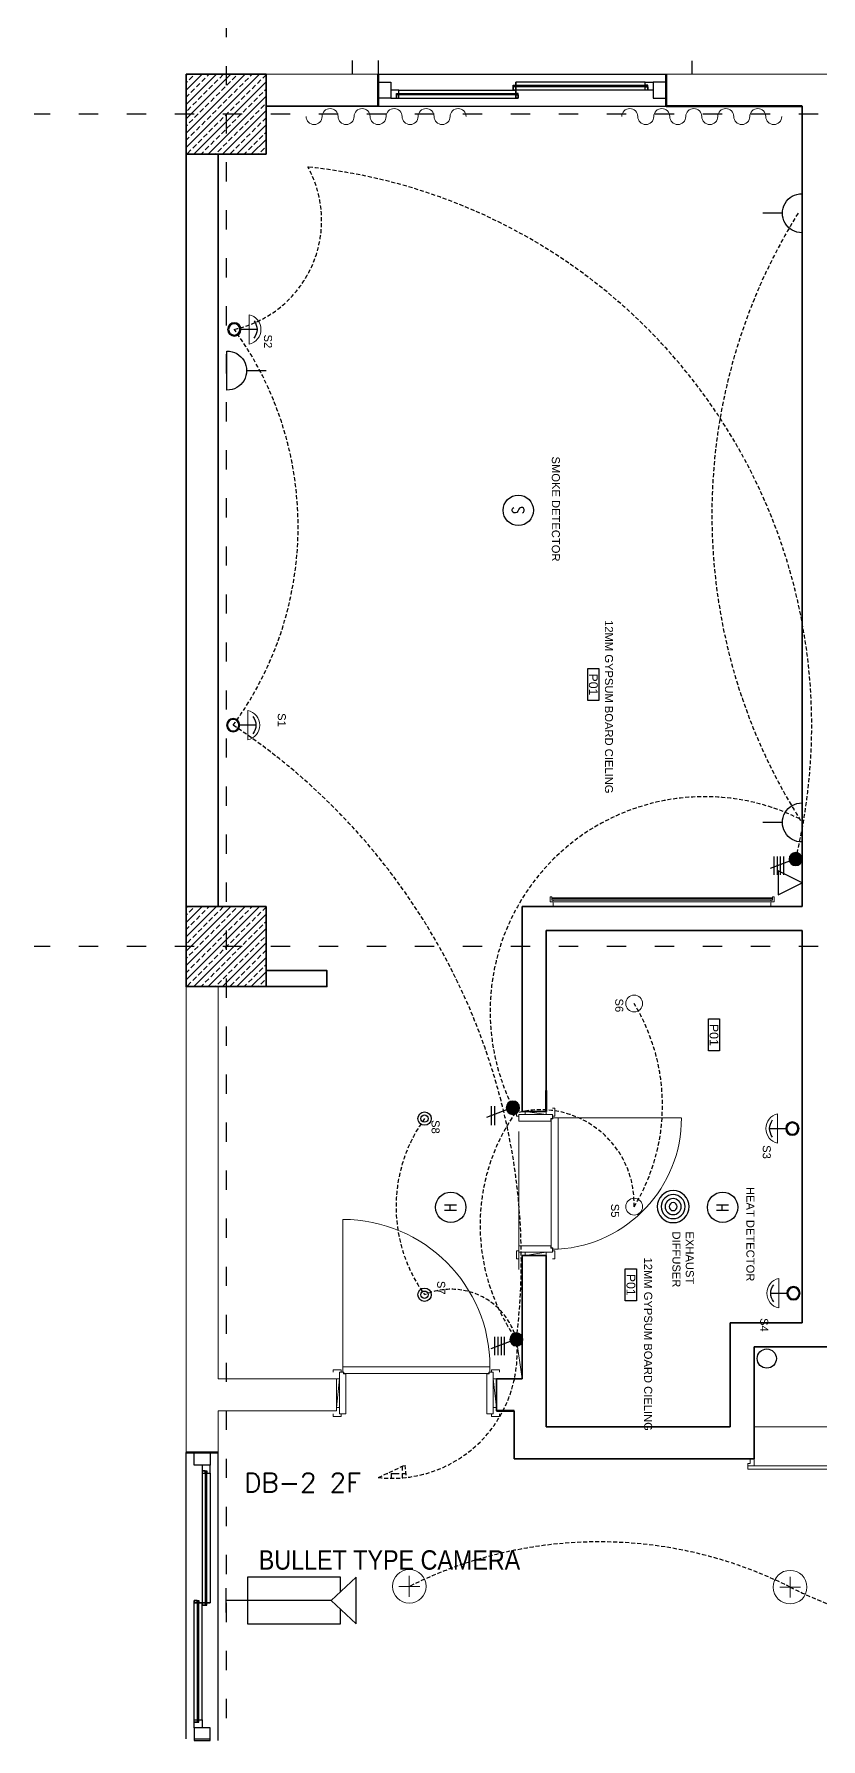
# Model space of a CAD drawing. Header units: millimetres. Extents: x -3207095 to 15275363, y 3702017 to 4798027.
# Drawn here: x 693188 to 693680, y 4471503 to 4472568 of the extents above; entities that cross this region are included whole.
import ezdxf
from ezdxf.enums import TextEntityAlignment as Align

# ---------------------------------------------------------------- set-up
doc = ezdxf.new("R2010")
doc.units = ezdxf.units.MM
for name, pattern in [('ACAD_ISO03W100', [30, 12, -18]), ('DUZ', [500, 500]), ('HIDDEN', [0.375, 0.25, -0.125])]:
    doc.linetypes.add(name, pattern=pattern)
doc.layers.get('0').update_dxf_attribs({"color": 1, "linetype": 'DUZ'})
for name, color, linetype in [('0 MC MAHAL', 94, 'Continuous'), ('a_aydinlatma', 5, 'Continuous'), ('a_olcu', 30, 'Continuous'), ('a_yazi', 105, 'Continuous'), ('AGAC', 116, 'Continuous'), ('EL-L-LS', 181, 'Continuous'), ('KOLTAR_F', 145, 'Continuous'), ('MH-EL-CCTV', 33, 'Continuous'), ('MH-EL-TEL', 222, 'Continuous'), ('MH-TXT', 2, 'Continuous'), ('OLCU', 1, 'Continuous'), ('PEN', 161, 'Continuous'), ('SMC-EL-FA', 33, 'Continuous'), ('SMC-EL-FA-TXT', 123, 'Continuous'), ('SMC-EL-L-LP', 22, 'Continuous'), ('SMC-EL-P', 160, 'Continuous'), ('SMC-TXT', 123, 'Continuous'), ('söve', 26, 'DUZ'), ('TESİSAT', 57, 'Continuous')]:
    doc.layers.add(name, color=color, linetype=linetype)
for name, color, linetype, lineweight in [('C LIGHT', 202, 'Continuous', 9), ('cam', 143, 'Continuous', 20), ('DUV', 220, 'Continuous', 50), ('DUVAR', 7, 'Continuous', 35), ('EL-L-WIR', 124, 'Continuous', 30), ('FE_MOBTEF.2', 33, 'Continuous', 18), ('FE_PERDE', 205, 'Continuous', 15), ('gor25', 142, 'Continuous', 25), ('iç duvar', 7, 'Continuous', 50), ('KAPEN', 151, 'Continuous', 9), ('KOLON_F', 3, 'Continuous', 35), ('Xref', 253, 'Continuous', 13)]:
    doc.layers.add(name, color=color, linetype=linetype, lineweight=lineweight)
doc.styles.add('ARIEL20S', font='arial.ttf')
doc.styles.add('ROMANS', font='romans.shx')
doc.styles.add('smc-1', font='simplex.shx')
doc.styles.add('SMC-2', font='GOTHIC.TTF', dxfattribs={"width": 0.9})

# ---------------------------------------------------------------- blocks, each defined once
blk = doc.blocks.new('new block')
at = {"layer": 'KAPEN'}
for p, q in [((105202.053, 48261.86), (105202.02, 48261.86)), ((105202.053, 48261.853), (105202.053, 48261.86)), ((105202.063, 48261.853), (105202.053, 48261.853)), ((105202.063, 48261.047), (105202.063, 48261.853)), ((105201.25, 48261.04), (105202.053, 48261.04)), ((105202.053, 48261.047), (105202.063, 48261.047)), ((105202.053, 48261.04), (105202.053, 48261.047))]:
    blk.add_line(p, q, dxfattribs=at)
for points in [[(105202.02, 48261.04), (105202.02, 48261.86)], [(105202.055, 48261.92), (105202.04, 48261.92), (105202.04, 48261.87), (105202.055, 48261.87)], [(105202.225, 48261.88), (105202.225, 48261.9), (105202.095, 48261.88), (105202.095, 48261.9)], [(105202.265, 48261.92), (105202.28, 48261.92), (105202.28, 48261.87), (105202.265, 48261.87)], [(105202.055, 48260.98), (105202.04, 48260.98), (105202.04, 48261.03), (105202.055, 48261.03)], [(105202.225, 48261.02), (105202.225, 48261), (105202.095, 48261.02), (105202.095, 48261)], [(105202.265, 48260.98), (105202.28, 48260.98), (105202.28, 48261.03), (105202.265, 48261.03)]]:
    blk.add_lwpolyline(points, dxfattribs=at)
for points in [[(105202.055, 48261.88), (105202.055, 48261.855), (105202.065, 48261.855), (105202.065, 48261.84), (105202.265, 48261.84), (105202.265, 48261.88)], [(105202.055, 48261.02), (105202.055, 48261.045), (105202.065, 48261.045), (105202.065, 48261.06), (105202.265, 48261.06), (105202.265, 48261.02)]]:
    blk.add_lwpolyline(points, close=True, dxfattribs=at)
blk.add_arc((105202.071, 48261.04), 0.822, 93.6023, 180, dxfattribs=at)
blk = doc.blocks.new('K210')
for p, q in [((0.04, 0.985), (0.04, 0.032)), ((0.04, 0.032), (0.047, 0.032)), ((0.047, 0.032), (0.047, 0.022)), ((0.047, 0.022), (0.953, 0.022)), ((0.953, 0.032), (0.96, 0.032)), ((0.953, 0.022), (0.953, 0.032)), ((0.96, 0.032), (0.96, 0.065))]:
    blk.add_line(p, q)
for points in [[(-0.02, 0.03), (-0.02, 0.045), (0.03, 0.045), (0.03, 0.03)], [(0.04, 0.065), (0.96, 0.065)], [(1.02, 0.03), (1.02, 0.045), (0.97, 0.045), (0.97, 0.03)], [(0.02, -0.19), (0, -0.19), (0.02, -0.01), (0, -0.01)], [(0.98, -0.19), (1, -0.19), (0.98, -0.01), (1, -0.01)], [(-0.02, -0.23), (-0.02, -0.245), (0.03, -0.245), (0.03, -0.23)], [(1.02, -0.23), (1.02, -0.245), (0.97, -0.245), (0.97, -0.23)]]:
    blk.add_lwpolyline(points)
for points in [[(0.02, 0.03), (0.045, 0.03), (0.045, 0.02), (0.06, 0.02), (0.06, -0.23), (0.02, -0.23)], [(0.98, 0.03), (0.955, 0.03), (0.955, 0.02), (0.94, 0.02), (0.94, -0.23), (0.98, -0.23)]]:
    blk.add_lwpolyline(points, close=True)
blk.add_arc((0.04, 0.065), 0.92, 0, 90)
blk = doc.blocks.new('rgtkjıtdkfgölv')
at = {"layer": 'FE_MOBTEF.2'}
for p, q in [((104445.908, 48877.932), (104445.908, 48877.962)), ((104447.268, 48877.932), (104447.268, 48877.962)), ((104445.908, 48877.932), (104445.888, 48877.932)), ((104445.888, 48877.932), (104445.888, 48877.902)), ((104445.888, 48877.902), (104445.898, 48877.902)), ((104445.898, 48877.914), (104445.898, 48877.922)), ((104445.898, 48877.922), (104447.278, 48877.922)), ((104445.898, 48877.922), (104445.908, 48877.922)), ((104445.898, 48877.902), (104445.898, 48877.922)), ((104445.898, 48877.908), (104445.898, 48877.914)), ((104445.898, 48877.914), (104447.278, 48877.914)), ((104447.278, 48877.914), (104445.898, 48877.914)), ((104447.278, 48877.908), (104445.898, 48877.908)), ((104445.908, 48877.922), (104445.908, 48877.932)), ((104447.261, 48877.932), (104445.914, 48877.932)), ((104447.268, 48877.932), (104447.288, 48877.932)), ((104447.268, 48877.922), (104447.268, 48877.932)), ((104447.278, 48877.922), (104447.268, 48877.922)), ((104447.278, 48877.902), (104447.278, 48877.922)), ((104447.278, 48877.922), (104447.278, 48877.914)), ((104447.278, 48877.914), (104447.278, 48877.908)), ((104447.288, 48877.902), (104447.278, 48877.902)), ((104447.288, 48877.932), (104447.288, 48877.902))]:
    blk.add_line(p, q, dxfattribs=at)
blk = doc.blocks.new('GEN_BLOCK00601')
at = {"linetype": 'Continuous', "ltscale": 50}
for centre, start, end in [((50, 50), 0, 180), ((150, 50), 180, 0), ((250, 50), 0, 180), ((350, 50), 180, 0), ((450, 50), 0, 180), ((550, 50), 180, 0), ((650, 50), 0, 180), ((750, 50), 180, 0), ((850, 50), 0, 180), ((950, 50), 180, 0)]:
    blk.add_arc(centre, 50, start, end, dxfattribs=at)
for tag in ['FLOOR', 'Sfb']:
    blk.add_attdef(tag, (0, 0), '', height=1)
blk = doc.blocks.new('a_malzeme')
blk.add_lwpolyline([(-100, 70), (100, 70), (100, 0), (-100, 0), (-100, 70)])
at = {"style": 'ARIEL20S'}
blk.add_attdef('P01', text='', height=55, dxfattribs=at).set_placement((0, 35), align=Align.MIDDLE_CENTER)
blk = doc.blocks.new('ANEM')
at = {"layer": 'a_aydinlatma'}
for radius in [100, 75, 50, 25]:
    blk.add_circle((56721, 5587), radius, dxfattribs=at)
blk = doc.blocks.new('SD')
at = {"color": 140}
blk.add_circle((0, 0), 0.25, dxfattribs=at)
at = {"layer": 'SMC-EL-FA-TXT', "style": 'ROMANS', "width": 0.75}
blk.add_text('S', height=0.197, dxfattribs=at).set_placement((-0.066, -0.101, 0))
blk = doc.blocks.new('LIGHT3')
at = {"layer": 'SMC-EL-L-LP'}
blk.add_line((0.001, 0), (0, 0.235), dxfattribs=at)
for radius in [0.0975, 0.0825]:
    blk.add_circle((0, 0.332), radius, dxfattribs=at)
blk.add_arc((0, 0.2), 0.2, 231.5853, 308.8029, dxfattribs=at)
blk = doc.blocks.new('LS-1WAY-4G')
at = {"layer": 'EL-L-LS'}
blk.add_hatch(color=181, dxfattribs=at).paths.add_polyline_path([(0.092, 0.092, 1), (-0.092, 0.092, 1)])
at = {"layer": 'EL-L-LS', "color": 181}
for p, q in [((-0.036, 0.4), (0.223, 0.4)), ((-0.036, 0.354), (0.223, 0.354)), ((-0.036, 0.308), (0.223, 0.308)), ((-0.036, 0.263), (0.223, 0.263)), ((0.031, 0.178), (0.132, 0.453))]:
    blk.add_line(p, q, dxfattribs=at)
blk.add_circle((0, 0.092), 0.0917, dxfattribs=at)
blk = doc.blocks.new('LIGHT1')
at = {"linetype": 'Continuous'}
for radius in [0.11, 0.06]:
    blk.add_circle((0, 0), radius, dxfattribs=at)
blk = doc.blocks.new('A$C89dd7f61')
at = {"layer": 'SMC-EL-L-LP', "xscale": -38, "yscale": 38, "zscale": 38}
blk.add_blockref('LIGHT1', (0, 0), dxfattribs=at)
blk = doc.blocks.new('CL1')
at = {"layer": 'C LIGHT'}
blk.add_circle((0, 0), 5.25, dxfattribs=at)
blk = doc.blocks.new('HD')
at = {"color": 22}
blk.add_circle((0, 0), 0.25, dxfattribs=at)
at = {"layer": 'SMC-EL-FA-TXT', "color": 123, "style": 'ROMANS', "width": 0.75}
blk.add_text('H', height=0.197, dxfattribs=at).set_placement((-0.074, -0.096, 0))
blk = doc.blocks.new('S13A')
for p, q in [((0, 0.18), (0, 0.358)), ((-0.178, 0), (0.178, 0))]:
    blk.add_line(p, q)
blk.add_arc((0, 0.002), 0.178, 359.4023, 180.5977)
blk = doc.blocks.new('LS-1WAY-2G')
at = {"layer": 'SMC-EL-L-LP'}
blk.add_hatch(color=181, dxfattribs=at).paths.add_polyline_path([(0.092, 0.092, 1), (-0.092, 0.092, 1)])
at = {"layer": 'SMC-EL-L-LP', "color": 181}
for p, q in [((-0.021, 0.387), (0.237, 0.387)), ((-0.021, 0.342), (0.237, 0.342)), ((0.031, 0.178), (0.132, 0.453))]:
    blk.add_line(p, q, dxfattribs=at)
blk.add_circle((0, 0.092), 0.0917, dxfattribs=at)
blk = doc.blocks.new('A$C288ee9c8')
at = {"layer": 'a_aydinlatma', "linetype": 'HIDDEN', "ltscale": 10}
h = blk.add_hatch(dxfattribs=at)
h.set_pattern_fill('ANGLE', color=8)
h.set_pattern_definition([(0, (-694012.924, -4479302.351), (0, 6.985), [5.08, -1.905]), (90, (-694012.924, -4479302.351), (-6.985, 4e-16), [5.08, -1.905])])
h.paths.add_polyline_path([(818.7, 95), (811, 111.4), (818.6, 112.3, -0.055419)])
at = {"layer": 'a_aydinlatma', "color": 3, "linetype": 'HIDDEN', "ltscale": 10}
for p, q in [((811, 111.4), (818.6, 112.3)), ((818.7, 95), (811, 111.4))]:
    blk.add_line(p, q, dxfattribs=at)
at = {"layer": 'a_aydinlatma', "linetype": 'HIDDEN', "ltscale": 10}
for centre, radius, start, end in [((349, 15), 350.8, 76.2487, 174.124), ((586.1, 150), 122.5, 58.8129, 121.1871), ((647.4, 196.4), 58.4, 87.8918, 195.2638), ((683.3, -216.4), 400.7, 82.9628, 146.5996), ((743.4, 140.5), 42.3, 105.1019, 203.2178), ((649.5, 199.8), 93.8, 234.1169, 305.8831), ((33.5, -10.1), 69.6, 12.4474, 118.8317), ((224.6, -165.2), 210, 53.7613, 125.8826)]:
    blk.add_arc(centre, radius, start, end, dxfattribs=at)
at = {"layer": 'a_aydinlatma', "color": 3, "linetype": 'HIDDEN', "ltscale": 10}
for centre, radius, start, end in [((217.3, 659.8), 356.4, 238.0893, 302.6285), ((527.5, 298.9), 134.1, 153.7039, 298.1425), ((661.1, 281.6), 123.1, 235.1615, 305.395), ((740.9, 103.4), 78.3, 353.6906, 96.2336)]:
    blk.add_arc(centre, radius, start, end, dxfattribs=at)
at = {"layer": 'MH-EL-TEL'}
for p, q in [((447.2, 359.8), (439.7, 344.8)), ((454.7, 344.8), (447.2, 359.8)), ((439.7, 344.8), (454.7, 344.8))]:
    blk.add_line(p, q, dxfattribs=at)
at = {"layer": 'OLCU', "color": 252, "linetype": 'Continuous', "lineweight": 5, "true_color": 0x939598}
blk.add_line((732.4, 181.3), (757, 184.8), dxfattribs=at)
at = {"layer": 'SMC-EL-L-LP', "lineweight": 0}
for p, q in [((591.5, 344.5), (609.8, 344.5)), ((694.4, 345.2), (712.8, 345.2)), ((110.7, 14.1), (92.3, 14.1)), ((357.9, 13.4), (339.5, 13.4))]:
    blk.add_line(p, q, dxfattribs=at)
for centre, start, end in [((600.7, 346.5), 191.7871, 348.2129), ((703.6, 347.1), 191.7871, 348.2129), ((101.5, 12.2), 11.7871, 168.2129), ((348.7, 11.4), 11.7871, 168.2129)]:
    blk.add_arc(centre, 9.38, start, end, dxfattribs=at)
at = {"layer": 'a_aydinlatma', "xscale": -0.1, "yscale": 0.1, "zscale": 0.1, "rotation": 180}
blk.add_blockref('ANEM', (-5022.6, 837.9), dxfattribs=at)
at = {"layer": 'a_olcu', "xscale": 0.1, "yscale": 0.1, "zscale": 0.1}
for p in [(542.2, 301.2), (698.3, 249.3), (323.3, 225.8)]:
    blk.add_blockref('a_malzeme', p, dxfattribs=at).add_auto_attribs({'P01': 'P01'})
at = {"layer": 'C LIGHT', "linetype": 'Continuous', "xscale": -1, "rotation": 180}
for p in [(522.6, 254.8), (649.5, 254.8)]:
    blk.add_blockref('CL1', p, dxfattribs=at)
at = {"layer": 'EL-L-LS', "xscale": -45.60000005237816, "yscale": 45.60000005237816, "zscale": 45.60000005237816, "rotation": 180}
blk.add_blockref('LS-1WAY-2G', (587.7, 183.2), dxfattribs=at)
at = {"layer": 'EL-L-WIR', "xscale": -44.23680000000058, "yscale": 44.23680000000058, "zscale": 44.23680000000058, "rotation": 180}
for p in [(432.4, 359.8), (732.4, 185.3)]:
    blk.add_blockref('LS-1WAY-4G', p, dxfattribs=at)
at = {"layer": 'SMC-EL-FA', "xscale": 38, "yscale": 38, "zscale": 38, "rotation": 180}
for p in [(649.9, 310.1), (649.9, 140.2)]:
    blk.add_blockref('HD', p, dxfattribs=at)
at = {"layer": 'SMC-EL-FA', "xscale": 38, "yscale": 38, "zscale": 38}
blk.add_blockref('SD', (214.5, 182.4), dxfattribs=at)
at = {"layer": 'SMC-EL-L-LP', "lineweight": 0, "xscale": -42.74999999996362, "yscale": 42.74999999996362, "zscale": 42.74999999996362}
for p in [(600.7, 339.5), (703.6, 340.2)]:
    blk.add_blockref('LIGHT3', p, dxfattribs=at)
at = {"layer": 'SMC-EL-L-LP', "lineweight": 0, "xscale": -42.74999999996362, "yscale": 42.74999999996362, "zscale": 42.74999999996362, "rotation": 180}
for p in [(101.5, 19.1), (348.7, 18.4)]:
    blk.add_blockref('LIGHT3', p, dxfattribs=at)
at = {"layer": 'SMC-EL-P', "xscale": -68.51054328617874, "yscale": 68.51054328617874, "zscale": 68.51054328617874, "rotation": 180}
for p in [(28.9, 359.8), (409.5, 359.8)]:
    blk.add_blockref('S13A', p, dxfattribs=at)
at = {"layer": 'SMC-EL-P', "xscale": -68.51054328617874, "yscale": 68.51054328617874, "zscale": 68.51054328617874}
blk.add_blockref('S13A', (127.2, 0.3), dxfattribs=at)
at = {"layer": 'Xref', "xscale": -1, "rotation": 180}
for p in [(594.5, 123.8), (704.5, 123.8)]:
    blk.add_blockref('A$C89dd7f61', p, dxfattribs=at)
at = {"layer": 'a_yazi', "char_height": 5, "style": 'ARIEL20S'}
for s, insert, width, attachment_point in [('S3', (611.1, 340.2), 51.389, 1), ('S4', (719.1, 338.6), 51.389, 1), ('HEAT DETECTOR', (637.2, 324.9), 143.239, 7), ('EXHAUST DIFFUSER', (665, 292.1), 51.389, 1), ('12MM GYPSUM BOARD CIELING ', (681.3, 261), 143.239, 7), ('S6', (519.5, 248), 51.389, 1), ('S5', (647.7, 245.4), 51.389, 1), ('12MM GYPSUM BOARD CIELING ', (283.1, 236.5), 143.239, 7), ('SMOKE DETECTOR', (180.9, 203.3), 143.239, 7), ('S8', (595.4, 133.2), 51.389, 1), ('S7', (695.9, 136.7), 51.389, 1), ('S1', (341.2, 37.1), 51.389, 1), ('S2', (104.7, 28.5), 51.389, 1)]:
    blk.add_mtext(s, dxfattribs=dict(at, insert=insert, width=width, attachment_point=attachment_point))
blk = doc.blocks.new('CL4')
at = {"layer": 'C LIGHT', "color": 3}
for p, q in [((-3.25, 0), (3.25, 0)), ((0, 3.25), (0, -3.25))]:
    blk.add_line(p, q, dxfattribs=at)
at = {"layer": 'C LIGHT'}
blk.add_circle((0, 0), 5.25, dxfattribs=at)
blk = doc.blocks.new('CCTV-CAMERA')
for p, q in [((1.115, 0.2), (0.903, 0)), ((1.115, -0.2), (1.115, 0.2)), ((0, -0.104), (0, 0.104)), ((0.183, 0), (0, 0)), ((0.903, 0), (0.183, 0)), ((0.903, 0), (1.115, -0.2))]:
    blk.add_line(p, q)
blk.add_lwpolyline([(0.983, 0.076), (0.983, 0.2), (0.183, 0.2), (0.183, -0.2), (0.983, -0.2), (0.983, -0.076)])

msp = doc.modelspace()

# ---------------------------------------------------------------- hatches: boundary and pattern name
at = {"layer": 'KOLTAR_F'}
h = msp.add_hatch(dxfattribs=at)
h.set_pattern_fill('ANSI33', color=256, style=0)
h.set_pattern_definition([(45, (32699.8884, -31869.6676), (-4.4901280605, 4.4901280605), []), (45, (32704.3785, -31869.6676), (-4.4901280605, 4.4901280605), [3.175, -1.5875])])
h.paths.add_polyline_path([(693283.4, 4472542.8), (693333.4, 4472542.8), (693333.4, 4472492.8), (693283.4, 4472492.8)])
h = msp.add_hatch(dxfattribs=at)
h.set_pattern_fill('ANSI33', color=256, style=0)
h.set_pattern_definition([(45, (32699.8884, -32389.6676), (-4.4901280605, 4.4901280605), []), (45, (32704.3785, -32389.6676), (-4.4901280605, 4.4901280605), [3.175, -1.5875])])
h.paths.add_polyline_path([(693283.4, 4472022.8), (693333.4, 4472022.8), (693333.4, 4471972.8), (693283.4, 4471972.8)])

# ---------------------------------------------------------------- linework, layer by layer
at = {"color": 232, "linetype": 'ACAD_ISO03W100'}
for p, q in [((693308.4, 4472637.8), (693308.4, 4469507.8)), ((697128.4, 4472517.8), (693188.4, 4472517.8)), ((697128.4, 4471997.8), (693188.4, 4471997.8))]:
    msp.add_line(p, q, dxfattribs=at)
at = {"layer": 'a_aydinlatma', "linetype": 'HIDDEN', "ltscale": 10}
for centre, radius, start, end in [((693541.5, 4471359.3), 266.6, 63.3784, 116.4129), ((693785.3, 4471845.9), 277.7, 243.3784, 299.9873)]:
    msp.add_arc(centre, radius, start, end, dxfattribs=at)
at = {"layer": 'AGAC'}
for p, q in [((693403.4, 4472542.8), (693583.4, 4472542.8)), ((693403.4, 4472522.8), (693583.4, 4472522.8)), ((693283.4, 4471502.8), (693283.4, 4471681.8)), ((693303.4, 4471501.8), (693303.4, 4471681.8))]:
    msp.add_line(p, q, dxfattribs=at)
at = {"layer": 'cam'}
for p, q in [((693414.9, 4472530.8), (693490.9, 4472530.8)), ((693414.9, 4472530.3), (693490.9, 4472530.3)), ((693414.9, 4472529.8), (693490.9, 4472529.8)), ((693571.9, 4472535.8), (693487.9, 4472535.8)), ((693571.9, 4472535.3), (693487.9, 4472535.3)), ((693571.9, 4472534.8), (693487.9, 4472534.8)), ((693295.4, 4471670.3), (693295.4, 4471586.3)), ((693295.9, 4471670.3), (693295.9, 4471586.3)), ((693296.4, 4471670.3), (693296.4, 4471586.3)), ((693290.4, 4471513.3), (693290.4, 4471589.3)), ((693290.9, 4471513.3), (693290.9, 4471589.3)), ((693291.4, 4471513.3), (693291.4, 4471589.3))]:
    msp.add_line(p, q, dxfattribs=at)
at = {"layer": 'DUV'}
for p, q in [((693403.4, 4472522.8), (693403.4, 4472542.8)), ((693583.4, 4472522.8), (693583.4, 4472542.8)), ((693583.4, 4472522.8), (693668.4, 4472522.8)), ((693508.4, 4471907.8), (693508.4, 4471894.8)), ((693477.3, 4471707.8), (693488.4, 4471707.8)), ((693283.4, 4471681.8), (693303.4, 4471681.8)), ((693283.4, 4471681.8), (693303.4, 4471681.8))]:
    msp.add_line(p, q, dxfattribs=at)
at = {"layer": 'DUVAR'}
for p, q in [((693403.4, 4472522.8), (693403.4, 4472542.8)), ((693583.4, 4472522.8), (693583.4, 4472542.8)), ((693403.4, 4472522.8), (693333.4, 4472522.8)), ((693668.4, 4472522.8), (693583.4, 4472522.8)), ((693668.4, 4472522.8), (693668.4, 4472022.8)), ((693283.4, 4472492.8), (693283.4, 4472022.8)), ((693303.4, 4472492.8), (693303.4, 4472022.8)), ((693493.4, 4472022.8), (693668.4, 4472022.8)), ((693493.4, 4472022.8), (693493.4, 4471894.8)), ((693508.4, 4472007.8), (693668.4, 4472007.8)), ((693508.4, 4472007.8), (693508.4, 4471894.8)), ((693668.4, 4472007.8), (693668.4, 4471762.8)), ((693508.4, 4471894.8), (693493.4, 4471894.8)), ((693493.4, 4471804.8), (693493.4, 4471727.8)), ((693493.4, 4471804.8), (693508.4, 4471804.8)), ((693508.4, 4471804.8), (693508.4, 4471697.8)), ((693668.4, 4471762.8), (693623.4, 4471762.8)), ((693623.4, 4471762.8), (693623.4, 4471697.8)), ((693718.4, 4471747.8), (693638.4, 4471747.8)), ((693638.4, 4471747.8), (693638.4, 4471677.8)), ((693477.3, 4471727.8), (693493.4, 4471727.8)), ((693477.3, 4471727.8), (693477.3, 4471707.8)), ((693488.4, 4471707.8), (693477.3, 4471707.8)), ((693488.4, 4471707.8), (693488.4, 4471677.8)), ((693623.4, 4471697.8), (693508.4, 4471697.8)), ((693283.4, 4471681.8), (693303.4, 4471681.8)), ((693283.4, 4471681.8), (693303.4, 4471681.8)), ((693638.4, 4471677.8), (693488.4, 4471677.8))]:
    msp.add_line(p, q, dxfattribs=at)
msp.add_lwpolyline([(693333.4, 4471972.8), (693371.4, 4471972.8), (693371.4, 4471982.8), (693333.4, 4471982.8)], dxfattribs=at)
at = {"layer": 'gor25'}
for p, q in [((693416.4, 4472532.8), (693489.4, 4472532.8)), ((693570.4, 4472537.8), (693489.4, 4472537.8)), ((693570.4, 4472532.8), (693489.4, 4472532.8)), ((693416.4, 4472527.8), (693489.4, 4472527.8)), ((693293.4, 4471668.8), (693293.4, 4471587.8)), ((693298.4, 4471668.8), (693298.4, 4471587.8)), ((693288.4, 4471514.8), (693288.4, 4471587.8)), ((693293.4, 4471514.8), (693293.4, 4471587.8))]:
    msp.add_line(p, q, dxfattribs=at)
at = {"layer": 'iç duvar', "color": 7, "lineweight": 18}
for p, q in [((693403.4, 4472542.8), (693333.4, 4472542.8)), ((693583.4, 4472542.8), (693773.4, 4472542.8)), ((693283.4, 4471972.8), (693283.4, 4471681.8)), ((693303.4, 4471972.8), (693303.4, 4471727.8)), ((693377.3, 4471727.8), (693303.4, 4471727.8)), ((693377.3, 4471727.8), (693377.3, 4471707.8)), ((693377.3, 4471707.8), (693303.4, 4471707.8)), ((693303.4, 4471681.8), (693303.4, 4471707.8))]:
    msp.add_line(p, q, dxfattribs=at)
at = {"layer": 'KAPEN'}
for p, q in [((693491.4, 4471796.1), (693491.4, 4471882.3)), ((693638.4, 4471697.8), (693718.4, 4471697.8))]:
    msp.add_line(p, q, dxfattribs=at)
msp.add_lwpolyline([(693638.4, 4471673.3), (693634.4, 4471673.3), (693634.4, 4471674.8), (693635.9, 4471674.8), (693635.9, 4471677.8), (693638.4, 4471677.8), (693638.4, 4471673.3)], close=True, dxfattribs=at)
for points in [[(693678.4, 4471673.3), (693634.4, 4471673.3), (693634.4, 4471671.3), (693678.4, 4471671.3)], [(693678.4, 4471673.3), (693722.4, 4471673.3), (693722.4, 4471671.3), (693678.4, 4471671.3)]]:
    msp.add_lwpolyline(points, dxfattribs=at)
at = {"layer": 'KOLON_F'}
for points in [[(693283.4, 4472542.8), (693333.4, 4472542.8), (693333.4, 4472492.8), (693283.4, 4472492.8)], [(693283.4, 4472022.8), (693333.4, 4472022.8), (693333.4, 4471972.8), (693283.4, 4471972.8)]]:
    msp.add_lwpolyline(points, close=True, dxfattribs=at)
at = {"layer": 'PEN'}
for points in [[(693411.4, 4472537.8), (693411.4, 4472537.8), (693411.4, 4472527.8), (693403.4, 4472527.8), (693403.4, 4472527.8), (693403.4, 4472537.8), (693403.4, 4472537.8), (693403.4, 4472537.8), (693411.4, 4472537.8)], [(693411.4, 4472532.8), (693411.4, 4472532.8), (693411.4, 4472527.8), (693414.9, 4472527.8), (693414.9, 4472529.8), (693414.9, 4472530.8), (693416.4, 4472530.8), (693416.4, 4472532.8), (693411.4, 4472532.8)], [(693414.9, 4472527.8), (693416.4, 4472527.8), (693416.4, 4472529.8), (693414.9, 4472529.8)], [(693489.4, 4472537.8), (693489.4, 4472537.8), (693489.4, 4472532.8), (693487.9, 4472532.8), (693487.9, 4472534.8), (693487.9, 4472535.8), (693489.4, 4472535.8), (693489.4, 4472537.8), (693489.4, 4472537.8)], [(693487.9, 4472532.8), (693489.4, 4472532.8), (693489.4, 4472534.8), (693487.9, 4472534.8)], [(693489.4, 4472532.8), (693489.4, 4472532.8), (693489.4, 4472527.8), (693490.9, 4472527.8), (693490.9, 4472529.8), (693490.9, 4472530.8), (693489.4, 4472530.8), (693489.4, 4472532.8), (693489.4, 4472532.8)], [(693490.9, 4472527.8), (693489.4, 4472527.8), (693489.4, 4472529.8), (693490.9, 4472529.8)], [(693575.4, 4472537.8), (693575.4, 4472537.8), (693575.4, 4472532.8), (693571.9, 4472532.8), (693571.9, 4472534.8), (693571.9, 4472535.8), (693570.4, 4472535.8), (693570.4, 4472537.8), (693575.4, 4472537.8)], [(693571.9, 4472532.8), (693570.4, 4472532.8), (693570.4, 4472534.8), (693571.9, 4472534.8)], [(693575.4, 4472537.8), (693575.4, 4472537.8), (693575.4, 4472527.8), (693583.4, 4472527.8), (693583.4, 4472527.8), (693583.4, 4472537.8), (693583.4, 4472537.8), (693583.4, 4472537.8), (693575.4, 4472537.8)], [(693298.4, 4471673.8), (693298.4, 4471673.8), (693288.4, 4471673.8), (693288.4, 4471681.8), (693288.4, 4471681.8), (693298.4, 4471681.8), (693298.4, 4471681.8), (693298.4, 4471681.8), (693298.4, 4471673.8)], [(693298.4, 4471673.8), (693298.4, 4471673.8), (693288.4, 4471673.8), (693288.4, 4471681.8), (693288.4, 4471681.8), (693298.4, 4471681.8), (693298.4, 4471681.8), (693298.4, 4471681.8), (693298.4, 4471673.8)], [(693298.4, 4471673.8), (693298.4, 4471673.8), (693293.4, 4471673.8), (693293.4, 4471670.3), (693295.4, 4471670.3), (693296.4, 4471670.3), (693296.4, 4471668.8), (693298.4, 4471668.8), (693298.4, 4471673.8)], [(693298.4, 4471673.8), (693298.4, 4471673.8), (693293.4, 4471673.8), (693293.4, 4471670.3), (693295.4, 4471670.3), (693296.4, 4471670.3), (693296.4, 4471668.8), (693298.4, 4471668.8), (693298.4, 4471673.8)], [(693293.4, 4471670.3), (693293.4, 4471668.8), (693295.4, 4471668.8), (693295.4, 4471670.3)], [(693293.4, 4471670.3), (693293.4, 4471668.8), (693295.4, 4471668.8), (693295.4, 4471670.3)], [(693293.4, 4471587.8), (693293.4, 4471587.8), (693288.4, 4471587.8), (693288.4, 4471589.3), (693290.4, 4471589.3), (693291.4, 4471589.3), (693291.4, 4471587.8), (693293.4, 4471587.8), (693293.4, 4471587.8)], [(693288.4, 4471589.3), (693288.4, 4471587.8), (693290.4, 4471587.8), (693290.4, 4471589.3)], [(693293.4, 4471586.3), (693293.4, 4471587.8), (693295.4, 4471587.8), (693295.4, 4471586.3)], [(693298.4, 4471587.8), (693298.4, 4471587.8), (693293.4, 4471587.8), (693293.4, 4471586.3), (693295.4, 4471586.3), (693296.4, 4471586.3), (693296.4, 4471587.8), (693298.4, 4471587.8), (693298.4, 4471587.8)], [(693293.4, 4471509.8), (693293.4, 4471509.8), (693288.4, 4471509.8), (693288.4, 4471513.3), (693290.4, 4471513.3), (693291.4, 4471513.3), (693291.4, 4471514.8), (693293.4, 4471514.8), (693293.4, 4471509.8)], [(693288.4, 4471513.3), (693288.4, 4471514.8), (693290.4, 4471514.8), (693290.4, 4471513.3)], [(693293.4, 4471509.8), (693293.4, 4471509.8), (693288.4, 4471509.8), (693288.4, 4471513.3), (693290.4, 4471513.3), (693291.4, 4471513.3), (693291.4, 4471514.8), (693293.4, 4471514.8), (693293.4, 4471509.8)], [(693288.4, 4471513.3), (693288.4, 4471514.8), (693290.4, 4471514.8), (693290.4, 4471513.3)], [(693293.4, 4471509.8), (693293.4, 4471509.8), (693288.4, 4471509.8), (693288.4, 4471513.3), (693290.4, 4471513.3), (693291.4, 4471513.3), (693291.4, 4471514.8), (693293.4, 4471514.8), (693293.4, 4471509.8)], [(693288.4, 4471513.3), (693288.4, 4471514.8), (693290.4, 4471514.8), (693290.4, 4471513.3)], [(693298.4, 4471509.8), (693298.4, 4471509.8), (693288.4, 4471509.8), (693288.4, 4471502.8), (693288.4, 4471502.8), (693298.4, 4471502.8), (693298.4, 4471502.8), (693298.4, 4471502.8), (693298.4, 4471509.8)], [(693298.4, 4471509.8), (693298.4, 4471509.8), (693288.4, 4471509.8), (693288.4, 4471502.8), (693288.4, 4471502.8), (693298.4, 4471502.8), (693298.4, 4471502.8), (693298.4, 4471502.8), (693298.4, 4471509.8)], [(693298.4, 4471509.8), (693298.4, 4471509.8), (693288.4, 4471509.8), (693288.4, 4471501.8), (693288.4, 4471501.8), (693298.4, 4471501.8), (693298.4, 4471501.8), (693298.4, 4471501.8), (693298.4, 4471509.8)]]:
    msp.add_lwpolyline(points, close=True, dxfattribs=at)
at = {"layer": 'söve'}
for p, q in [((693387.2, 4472551.4), (693387.2, 4472542.8)), ((693403.4, 4472551.4), (693403.4, 4472542.8)), ((693599.5, 4472551.2), (693599.5, 4472542.8))]:
    msp.add_line(p, q, dxfattribs=at)
at = {"layer": 'TESİSAT', "color": 8}
msp.add_circle((693646.3, 4471740.4), 6, dxfattribs=at)

# ---------------------------------------------------------------- block references
at = {"xscale": 100, "yscale": 100, "zscale": 100, "rotation": 180}
msp.add_blockref('new block', (11213717.9, 9297994.8), dxfattribs=at)
at = {"layer": '0 MC MAHAL', "xscale": -100, "yscale": 100, "zscale": 100, "rotation": 180}
msp.add_blockref('rgtkjıtdkfgölv', (-9751077.9, 9359819), dxfattribs=at)
at = {"layer": 'C LIGHT', "linetype": 'Continuous', "xscale": 2, "yscale": 2, "zscale": 2}
for p in [(693422.9, 4471598.1), (693660.9, 4471597.6)]:
    msp.add_blockref('CL4', p, dxfattribs=at)
at = {"layer": 'FE_PERDE', "xscale": -0.10000020265579, "yscale": 0.10000020265579, "zscale": 0.10000020265579, "rotation": 180}
msp.add_blockref('GEN_BLOCK00601', (693358.4, 4472521.3), dxfattribs=at)
at = {"layer": 'FE_PERDE', "extrusion": (0, 0, -1), "xscale": -0.10000020265579, "yscale": 0.10000020265579, "zscale": -0.10000020265579, "rotation": 180}
msp.add_blockref('GEN_BLOCK00601', (-693655.7, 4472521.3), dxfattribs=at)
at = {"layer": 'KAPEN', "xscale": 100, "yscale": 100, "zscale": 100}
msp.add_blockref('K210', (693377.3, 4471728.8), dxfattribs=at)
at = {"layer": 'MH-EL-CCTV', "xscale": 72.80656069238194, "yscale": 72.80656069238194, "zscale": 72.80656069238194}
msp.add_blockref('CCTV-CAMERA', (693308.4, 4471589.3), dxfattribs=at)
at = {"layer": 'OLCU', "color": 252, "linetype": 'Continuous', "lineweight": 5, "true_color": 0x939598, "rotation": 270}
msp.add_blockref('A$C288ee9c8', (693308.6, 4472484.8), dxfattribs=at)

# ---------------------------------------------------------------- texts
at = {"layer": 'MH-TXT', "insert": (693328.8, 4471614.5), "char_height": 12.096, "attachment_point": 4, "style": 'SMC-2'}
msp.add_mtext('BULLET TYPE CAMERA', dxfattribs=at)
at = {"layer": 'SMC-TXT', "insert": (693319.6, 4471668.9, 0), "char_height": 12, "width": 170.386, "attachment_point": 1, "style": 'smc-1'}
msp.add_mtext('DB-2 2F', dxfattribs=at)

doc.saveas('drawing.dxf')
